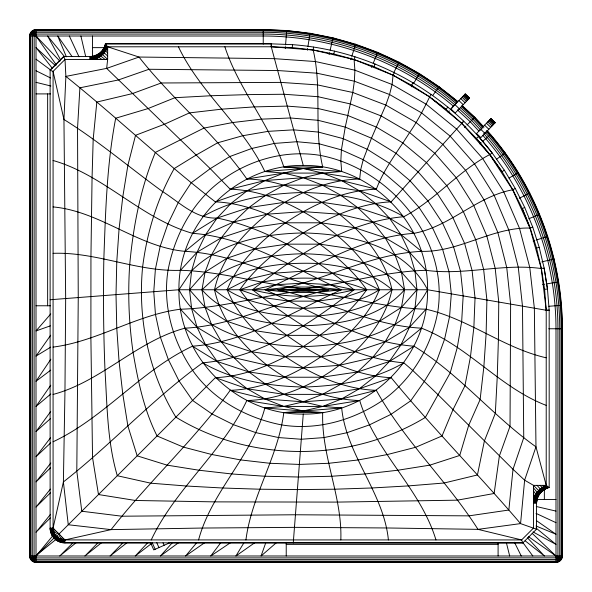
<?xml version="1.0" encoding="UTF-8"?>
<svg xmlns="http://www.w3.org/2000/svg" width="592" height="592" viewBox="0 0 592 592"><rect width="100%" height="100%" fill="white"/><g stroke="black" fill="none" stroke-linecap="round" stroke-linejoin="round"><path stroke-width="0.89" d="M89.769 56.506L90.495 56.432L90.546 59.452L89.769 59.466L89.769 56.447L63.788 56.506L50.12 70.182L53.08 71.403L63.951 119.495L65.668 298.753L64.965 390.994L63.396 481.932L68.265 524.749L111.081 529.625L202.02 528.049L294.261 527.354L386.842 527.968L477.981 529.359L520.56 523.609L536.507 529.226L522.84 542.894L64.143 542.812M105.043 45.184L104.555 46.613L106.382 49.647L107.071 48.248L105.043 45.244L105.406 43.838L271.291 43.838L271.262 46.775L303.259 165.434C370.022 164.421 428.601 222.992 427.579 289.754C428.601 356.525 370.022 415.096 303.259 414.074C236.497 415.096 177.918 356.525 178.939 289.754C177.918 222.992 236.497 164.421 303.259 165.434M538.283 496.288L537.44 498.346L534.458 497.931L534.243 498.671L534.051 499.419L537.025 499.663L536.507 503.296L533.547 503.244L533.584 502.475L536.552 502.578L537.218 498.967M536.552 502.578L536.507 529.226M285.292 48.507L285.433 46.724M285.573 44.94L286.706 30.525L263.233 29.6L36.008 29.6C32.575 29.607 29.607 32.575 29.6 36.008L29.6 555.992C29.607 559.425 32.575 562.393 36.008 562.4L555.992 562.4C559.425 562.393 562.393 559.425 562.4 555.992L562.4 328.767C562.333 256.447 535.353 184.408 487.046 130.492M303.259 414.074L293.262 542.894M178.458 46.798C200.259 92.937 243.038 125.386 264.839 171.525L322.707 166.966C313.612 128.545 322.277 88.43 313.175 50.009L271.291 46.798L271.291 43.778L105.406 43.778L107.648 46.798L139.016 57.047L274.488 58.667L315.44 61.546L354.911 70.189L392.096 84.501L426.218 104.236L456.58 129.026L482.569 158.375L503.674 191.697L519.495 228.283L529.759 267.384L534.354 308.195L535.975 446.834L524.63 480.186L520.56 523.609C478.366 474.14 432.493 427.875 391.164 377.666C359.529 376.297 329.988 362.667 303.259 346.586C279.387 331.12 256.321 313.22 239.812 289.754C256.321 266.296 279.387 248.396 303.259 232.93C329.988 216.85 359.529 203.219 391.164 201.85L463.743 121.175L461.708 123.388L476.382 138.432L489.858 154.579L492.07 152.884C444.77 90.702 370.422 50.431 292.522 44.652L292.27 47.575L313.183 50.009L354.09 59.555L373.9 66.644L393.058 75.199L429.237 96.644L461.708 123.321L489.702 154.586L512.635 189.788L529.944 228.061L541.229 268.531L546.216 310.178M533.547 503.244L533.888 500.173L536.855 500.432M63.374 542.82L63.684 539.874L62.456 539.682L61.842 542.575L64.143 542.879L64.299 539.919L521.611 539.934L533.547 528.005L533.547 485.373L524.63 480.186L513.012 469.308L438.013 394.672L412.75 370.474L403.833 362.829C346.638 357.76 296.577 324.298 252.488 289.754C296.577 255.219 346.638 221.756 403.833 216.687C435.29 200.133 458.245 171.14 489.702 154.586M435.964 539.934C420.468 488.563 375.187 451.903 359.699 400.525C325.948 399.622 293.943 385.288 267.207 365.331C242.927 346.024 221.208 320.79 214.526 289.754C221.208 258.726 242.927 233.492 267.207 214.186C293.943 194.228 325.948 179.894 359.699 178.991L360.676 169.704L363.222 159.692L371.473 138.21L385.814 105.073L389.543 94.513L392.096 84.501L393.073 75.214L394.398 72.572M307.352 50.224L307.633 48.455M307.914 46.687L310.038 33.285L286.706 30.525M245.924 539.934C251.585 495.541 278.144 456.943 283.812 412.55L341.673 407.992C346.342 455.396 383.727 492.537 388.396 539.934M313.634 47.086L313.153 49.98L333.829 53.998M292.3 47.604L271.262 46.775L107.648 46.798L107.374 47.53L105.235 44.548L105.406 43.838M329.071 54.538L329.492 52.799M330.114 50.187L333.074 37.866L310.038 33.285M334.495 51.119L333.799 53.976L354.105 59.555L393.073 75.214L411.544 85.218L429.207 96.622L445.954 109.335L461.671 123.291M198.579 539.934C211.396 491.671 252.022 456.262 264.839 407.992L283.797 406.43L322.714 406.43L341.673 407.992M34.025 562.089L36.008 555.992L53.08 535.405M350.664 59.703L351.211 58.001M351.766 56.299L355.681 44.245L333.074 37.866M354.993 56.736L354.075 59.533L354.911 70.189L354.364 81.2L352.78 92.485L345.262 127.11L341.399 149.88L340.851 160.891L341.673 171.525L322.714 173.086L283.797 173.086L264.839 171.525M265.845 542.524L261.065 555.992L276.708 542.413M104.814 45.873L104.259 47.279L105.99 50.32L105.132 51.622L103.593 48.566L103.94 47.863M60.184 535.198L56.218 540.074L55.604 539.601L57.468 537.299L60.673 539.149L59.614 541.917L55.604 539.534M522.84 542.894L521.611 539.934L477.981 529.359C447.123 480.852 404.247 440.707 376.334 390.335C343.382 389.173 312.45 374.928 285.514 356.732C261.486 339.216 238.517 317.845 227.15 289.754C238.517 261.671 261.486 240.3 285.514 222.784C312.45 204.588 343.382 190.343 376.334 189.181C384.023 168.535 398.068 151.093 409.59 132.549C418.056 120.546 424.597 107.293 430.932 94.217M371.502 67.392L372.183 65.734M373.212 63.255L377.718 52.37L355.681 44.245M374.995 63.899L373.9 66.644M60.103 538.912L58.897 541.621L61.087 542.39L61.857 539.534L60.673 539.149M151.234 539.934C175.328 488.518 222.718 451.948 246.82 400.525C280.564 399.622 312.569 385.288 339.312 365.331C363.592 346.024 385.303 320.79 391.993 289.754C385.303 258.726 363.592 233.492 339.312 214.186C312.569 194.228 280.564 179.894 246.82 178.991C215.725 134.317 172.516 99.811 139.016 57.047L106.664 68.383L65.875 76.398L63.951 119.495C98.583 141.007 129.604 167.677 162.571 191.556C179.539 202.286 195.582 219.121 217.146 218.041C268.361 228.571 313.701 257.52 354.031 289.754C309.942 324.298 259.873 357.76 202.679 362.829C153.076 398.631 111.496 444.222 63.396 481.932L53.08 528.094L53.339 530.558L50.446 531.172L50.623 531.927L53.48 531.165L53.865 532.341L51.104 533.399L52.103 535.494L54.664 534.014L54.101 532.911L51.4 534.117M538.616 495.645L537.973 497.006L534.983 496.473L533.547 494.083M104.259 47.212L103.94 47.93L105.576 50.979L107.648 52.91M393.71 72.705L399.052 62.204L377.718 52.37M541.687 491.649L540.696 492.759L537.662 491.789L535.619 495.06L538.616 495.711L539.371 494.416M58.467 538.024L56.862 540.511L57.52 540.918L59 538.35M411.544 85.218L413.075 82.695M243.904 542.834L235.897 555.992L255.27 542.376M103.593 48.5L103.215 49.18L104.666 52.244L100.085 56.425L99.264 53.398L100.921 51.926M411.521 86.78L412.461 85.255M413.394 83.731L419.55 73.682L399.052 62.204M63.736 538.75L62.604 542.716L61.842 542.509M50.838 359.211L36.008 381.263L50.757 370.126M103.652 53.428L102.372 50.364L103.215 49.121M50.757 385.222L36.008 406.43L50.801 394.006M101.913 50.868L101.432 51.467L102.549 54.523L107.648 59.466L106.664 68.383L210.227 168.646L230.184 189.181C263.137 190.343 294.069 204.588 321.005 222.784C345.025 240.3 368.002 261.671 379.361 289.754C368.002 317.845 345.025 339.216 321.005 356.732C294.069 374.928 263.137 389.173 230.184 390.335C194.383 439.937 148.792 481.518 111.081 529.625L64.92 539.934L59.54 538.646L56.122 536.019L53.924 538.002L55.019 539.097L56.995 536.9L54.989 534.546L52.503 536.16L53.421 537.41L55.715 535.545L53.657 531.757L53.08 528.094L53.08 71.403L65.016 59.466L107.648 59.466L107.648 46.798C105.998 51.46 102.49 55.404 98.05 57.572C96.466 54.079 98.472 52.303 98.746 57.217L101.987 59.466M50.668 335.235L36.008 356.103L50.712 347.149M540.23 493.247L539.371 494.475L536.359 493.706M62.552 537.566L61.257 539.356L60.347 542.176L61.842 542.575M32.242 561.179L36.008 555.992L54.235 537.765M432.685 95.541L439.079 86.735L419.55 73.682M50.705 411.529L36.008 431.59L50.313 418.729M220.764 542.723L210.737 555.992L230.51 542.694M50.498 437.784L36.008 456.758L50.749 442.846M50.808 463.033L36.008 481.918L50.512 467.843M50.379 489.103L36.008 507.085L50.453 492.803M61.368 536.382L58.201 541.288L57.52 540.918M50.572 514.3L36.008 532.245L50.342 517.896M102.372 50.305L101.913 50.927L103.112 53.983M540.696 492.699L540.23 493.314L537.203 492.411L533.547 487.978M447.855 107.071L445.983 109.365L432.153 98.857M196.81 542.605L185.57 555.992L204.506 542.827M448.137 112.273L449.298 110.919M450.46 109.557L457.527 101.276L439.079 86.735M50.771 313.93L36.008 330.935L50.313 325.859M172.657 542.368L160.41 555.992L178.984 542.383M53.08 253.332C96.378 251.704 137.166 271.935 180.471 270.307L197.077 252.214L221.386 237.71L251.445 227.787L285.514 222.784L321.005 222.784L355.067 227.787L385.133 237.71L409.442 252.214L426.048 270.307C464.446 275.665 502.83 263.174 541.229 268.531M546.216 357.805C503.681 348.096 468.583 318.918 426.048 309.209L409.442 327.302L385.133 341.806L355.067 351.729L321.005 356.732L285.514 356.732L251.445 351.729L221.386 341.806L197.077 327.302L180.471 309.209C136.071 314.87 97.473 341.429 53.08 347.097M147.889 542.59L135.242 555.992L151.3 543.73M122.884 542.805L110.082 555.992L127.509 542.331M101.432 51.408L100.921 51.985L101.965 55.034M97.902 542.857L84.915 555.992L101.461 542.775M542.22 491.16L541.184 492.226L538.143 491.182L539.179 490.035L542.22 491.219L543.937 489.828M63.788 56.447L50.12 70.115L50.12 528.094L50.845 532.674L53.657 531.757L55.448 530.462M464.55 127.45L465.815 126.185M467.081 124.919L474.777 117.223L462.174 105.568M63.788 56.506L65.016 59.466L65.875 76.398C116.617 117.12 163.784 162.171 215.347 201.85C246.982 203.219 276.531 216.85 303.259 232.93C327.124 248.396 350.198 266.296 366.707 289.754C350.198 313.22 327.124 331.12 303.259 346.586C276.531 362.667 246.982 376.297 215.347 377.666L54.457 538.565L53.421 537.351M73.452 542.309L59.755 555.992L76.264 542.598M57.816 532.83L52.947 536.796M479.727 143.863L481.081 142.702M482.443 141.54L490.724 134.473M547.119 488.134L545.802 488.792L542.775 487.12L539.726 489.495L542.775 490.753M30.821 559.758L55.885 539.512M53.08 206.919C100.211 211.189 137.892 247.071 185.022 251.341L205.683 234.476L233.929 221.874L267.207 214.186L303.259 211.61L339.312 214.186L372.583 221.874L400.836 234.476L421.497 251.341C459.266 252.347 492.167 227.054 529.944 228.061M546.216 405.372C499.981 387.738 467.724 345.817 421.497 328.175L400.836 345.04L372.583 357.642L339.312 365.331L303.259 367.906L267.207 365.331L233.929 357.642L205.683 345.04L185.022 328.175C136.759 340.992 101.343 381.625 53.08 394.435M56.632 531.646L51.733 534.813M496.459 159.315L505.265 152.921M545.165 489.073L543.345 490.309L540.304 488.97L537.055 485.373M54.264 529.278L50.298 530.41L50.446 531.113M515.255 188.463L504.34 170.17L502.038 171.71L489.858 154.512L502.038 171.643L512.857 189.729L515.255 188.463L524.734 207.481L522.255 208.539L512.857 189.729M53.08 160.499C104.177 174.995 141.392 218.825 192.489 233.315L217.146 218.041L248.877 207.57L284.656 202.286L321.863 202.286L357.635 207.57L389.366 218.041L414.03 233.315C450.038 226.669 476.627 196.433 512.635 189.788M539.223 247.404L532.741 227.099L530.173 228.016L522.255 208.473L530.173 227.95L536.559 248.041L539.223 247.338L544.137 268.072L541.384 268.509L544.603 289.281L547.467 289.066L544.137 268.013L547.467 289L549.176 310.178L549.176 487.519L546.216 485.373L535.975 446.834C492.958 416.213 459.133 373.922 414.03 346.202L389.366 361.475L357.635 371.946L321.863 377.23L284.656 377.23L248.877 371.946L217.146 361.475L192.489 346.202C141.074 370.296 104.495 417.686 53.08 441.78M509.039 178.14L518.318 172.45M545.802 488.733L544.544 489.503L541.502 487.993M97.428 54.568L99.264 53.332L98.672 53.813L99.419 56.839L95.889 58.46C94.483 54.812 96.696 53.48 96.622 58.194L98.931 59.466M95.453 55.47L97.428 54.501M519.295 198.29L529.796 192.948M202.679 216.687C233.181 199.008 268.465 193.369 303.259 192.481C338.054 193.369 373.337 199.008 403.833 216.687M403.833 362.829C373.337 380.508 338.054 386.147 303.259 387.035C268.465 386.147 233.181 380.508 202.679 362.829M169.312 542.982L153.765 549.901L150.457 542.464M547.792 487.882L546.453 488.481L543.434 486.713L544.795 485.988L547.792 487.941L548.481 487.653M528.745 218.788L539.63 214.282M95.882 59.466L94.394 58.904L94.076 55.929L95.453 55.411M215.347 201.85L247.212 190.735L284.079 185.141L322.44 185.141L359.307 190.735L391.164 201.85M391.164 377.666L359.307 388.781L322.44 394.376L284.079 394.376L247.212 388.781L215.347 377.666M533.148 241.062L534.85 240.507M536.552 239.96L547.755 236.319M29.911 557.975L36.008 555.992M549.176 487.453L548.481 487.719L545.498 485.669L546.216 485.373L546.216 310.245L544.603 289.281M94.764 55.715L95.149 58.697L93.64 59.074L93.373 56.107L94.076 55.929M230.184 189.181L264.935 180.56L283.797 173.086L303.259 168.513L341.673 171.525M376.334 390.335L341.577 398.956L322.714 406.43L303.259 411.003L264.839 407.992M541.813 261.886L554.134 258.926M92.655 56.247L91.22 56.447L91.323 59.407L92.87 59.215L92.655 56.247L93.373 56.107M246.82 178.991L283.797 173.086L303.259 177.689L322.44 185.141L340.748 195.205L357.635 207.57L372.583 221.874L385.133 237.71L394.864 254.627L401.435 272.142L404.558 289.754L401.435 307.374L394.864 324.89L385.133 341.806L372.583 357.642L357.635 371.946L340.748 384.312L322.44 394.376L303.259 401.827L283.797 406.43L246.82 400.525M359.699 400.525L322.714 406.43L303.259 401.827L284.079 394.376L265.764 384.312L248.877 371.946L233.929 357.642L221.386 341.806L211.647 324.89L205.076 307.374L201.953 289.754L205.076 272.142L211.647 254.627L221.386 237.71L233.929 221.874L248.877 207.57L265.764 195.205L284.079 185.141L303.259 177.689L322.714 173.086L359.699 178.991M542.664 284.508L544.433 284.227M546.201 283.945L558.715 281.962M50.298 530.351L50.202 529.648L53.147 529.337M414.03 233.315C359.973 237.274 313.397 268.028 265.172 289.754C313.397 311.488 359.973 342.243 414.03 346.202M192.489 346.202C246.546 342.243 293.121 311.488 341.347 289.754C293.121 268.028 246.546 237.274 192.489 233.315M548.843 306.286L561.475 305.294M421.497 251.341C371.31 253.901 326.34 279.328 277.863 289.754C326.34 300.188 371.31 325.615 421.497 328.175M185.022 328.175C235.209 325.615 280.171 300.188 328.656 289.754C280.171 279.328 235.209 253.901 185.022 251.341M90.495 56.492L91.22 56.447M89.769 59.466L94.394 58.904L97.34 57.898L96.785 54.901M50.202 529.648L50.142 528.871L53.095 528.715M426.048 270.307C380.212 271.484 336.226 287.009 290.561 289.754C336.226 292.507 380.212 308.032 426.048 309.209M180.471 309.209C226.307 308.032 270.292 292.507 315.958 289.754C270.292 287.009 226.307 271.484 180.471 270.307M50.12 299.752L178.939 289.754L427.579 289.754L546.216 310.245L549.176 310.178M29.6 36.008L263.233 36.008C332.304 36.008 400.843 61.294 453.368 106.153M92.485 47.641L104.488 47.641M36.008 93.906L50.572 93.906M224.871 46.798C238.761 89.562 269.922 124.209 283.812 166.966L322.707 166.966M36.008 305.775L50.572 305.775M546.216 310.245L549.176 310.245M548.828 328.767L562.4 328.767M283.812 412.55L322.707 412.55C321.138 455.944 342.398 496.54 340.829 539.934M536.3 499.515L555.992 499.515M64.92 542.834L150.893 542.834M168.461 542.834L522.84 542.834M286.225 544.359L498.094 544.359M29.6 555.992L562.4 555.992M271.291 43.838L292.522 44.652M536.618 501.861L533.658 501.705L534.243 498.671L535.286 495.763L538.283 496.348M536.722 501.143L533.762 500.936L533.547 500.196M283.812 166.966L303.259 168.513L322.714 173.086L341.577 180.56L376.334 189.181M322.707 412.55L303.259 411.003L283.797 406.43L264.935 398.956L230.184 390.335M92.826 59.466L92.1 59.326L91.945 56.366M536.3 506.508L555.992 511.096M538.986 495.082L535.975 494.379L533.547 491.027M36.008 82.325L50.868 86.01M536.766 493.047L539.786 493.883M29.911 34.025L36.008 36.008L59.925 61.183M562.089 557.975L555.992 555.992L528.441 536.633M541.687 491.715L538.653 490.598L533.547 485.373L546.216 485.373C540.918 487.438 536.633 491.848 534.709 497.199L537.691 497.672L537.218 499.034L534.243 498.671L533.547 497.139M536.019 525.977L555.992 534.25L536.411 520.62M540.888 488.474L543.937 489.895M536.049 513.382L555.992 522.669M36.008 70.751L50.572 77.974M545.165 489.133L542.124 487.542L540.104 485.373M533.044 531.934L555.992 544.411L536.019 528.012M547.119 488.2L543.16 485.373M30.821 32.242L36.008 36.008L56.41 65.046M561.179 559.758L555.992 555.992L532.141 533.333M36.008 59.17L50.623 70.004M525.141 540.814L544.411 555.992L527.502 537.832M457.32 101.521C403.707 55.737 333.74 29.926 263.233 29.918L36.008 29.918C32.745 29.933 29.933 32.745 29.918 36.008L29.918 555.992C29.933 559.255 32.745 562.067 36.008 562.082L555.992 562.082C559.255 562.067 562.067 559.255 562.082 555.992L562.082 328.767C562.015 256.521 535.057 184.556 486.802 130.706M456.721 102.224C403.27 56.58 333.518 30.851 263.233 30.851L36.008 30.851C33.241 30.858 30.858 33.241 30.851 36.008L30.851 555.992C30.858 558.759 33.241 561.142 36.008 561.149L555.992 561.149C558.759 561.142 561.142 558.759 561.149 555.992L561.149 328.767C561.09 256.75 534.213 185.007 486.106 131.32M455.788 103.319C402.597 57.89 333.185 32.286 263.233 32.279L36.008 32.279L33.818 32.989L32.464 34.854L32.279 555.992L33.818 559.011L36.008 559.721L557.146 559.536L559.011 558.182L559.721 555.992L559.721 328.767C559.655 257.091 532.911 185.696 485.04 132.268M454.626 104.673C401.761 59.518 332.763 34.07 263.233 34.062L36.008 34.062L34.869 34.44L34.158 35.409L34.062 555.992L34.869 557.56L36.008 557.938L556.591 557.842L557.56 557.131L557.938 555.992L557.938 328.767C557.871 257.527 531.29 186.561 483.701 133.452M105.043 59.466L100.729 55.988L99.833 52.954M55.019 539.031L55.604 539.601M107.648 55.966L104.17 52.843L102.808 49.787M461.96 105.813L474.547 117.453L483.124 126.725M461.346 106.501L473.896 118.104L483.057 128.013M460.391 107.574L472.882 119.118L481.999 128.982M459.2 108.906L471.617 120.383L480.682 130.181M457.416 109.897L470.248 121.752L478.98 131.209M55.515 65.756L36.008 47.589L52.311 68.287M465.208 94.054L469.478 98.146M490.849 118.629L495.127 122.722M465.038 94.224L469.315 98.324M490.679 118.8L494.956 122.899M464.757 94.52L469.027 98.62M490.398 119.103L494.668 123.195M464.343 94.957L468.612 99.049M489.984 119.532L494.261 123.624M463.78 95.534L468.057 99.634M489.429 120.117L493.698 124.209M463.048 96.296L467.325 100.396M488.696 120.879L492.966 124.971M462.093 97.295L466.37 101.395M487.734 121.878L492.011 125.97M460.813 98.635L465.083 102.734M486.454 123.21L490.731 127.31M458.941 100.588L463.218 104.68M484.582 125.164L488.859 129.263M455.019 104.68L459.296 108.773M480.667 129.256L484.937 133.355M107.648 49.854L104.814 45.932M474.777 117.223L483.975 127.176M482.732 135.257C529.685 187.982 555.932 258.223 555.992 328.767L555.992 562.4M488.097 152.41L476.382 138.432L478.514 136.456L492.07 152.817L504.34 170.23M64.572 56.691L47.589 36.008L60.495 59.748M523.076 542.834L532.83 555.992M559.758 561.179L555.992 555.992L557.975 562.089M32.242 30.821L36.008 36.008L34.025 29.911M71.906 56.344L57.75 36.008L66.363 56.81M52.503 536.16L51.733 534.754M514.426 542.235L521.249 555.992M69.331 36.008L79.002 56.788M163.022 542.812L164.125 545.291M156.739 542.635L158.945 547.593M152.211 542.672L155.156 549.287M532.741 227.165L524.734 207.481M50.845 532.608L51.104 533.399M100.388 52.481L101.358 55.522M506.419 542.879L509.675 555.992M541.384 268.509L536.559 248.041M80.904 36.008L85.699 56.595M544.359 488.437L544.359 499.515M498.094 542.339L498.094 555.992M286.225 542.339L286.225 555.992M263.233 29.6L263.233 44.067M92.485 36.008L92.485 56.595M64.92 542.894L64.92 539.934L53.08 528.094L50.12 528.094L50.142 528.871M47.641 93.906L47.641 305.775M36.008 29.6L36.008 562.4M510.622 304.096L510.03 426.247L499.367 455.995L494.128 493.484L457.409 500.166L337.455 502.097L214.741 501.875L135.435 500.477L98.479 494.542L92.537 457.579L90.894 337.803L90.946 256.462L92.063 177.726L93.188 139.209L96.829 102.068L132.238 93.647L161.224 82.984L280.882 82.392L317.564 84.908L352.78 92.485L385.814 105.073L416.021 122.47L442.801 144.381L465.638 170.392L484.101 199.992L497.872 232.589L506.737 267.525L510.622 304.096M78.248 297.754L76.805 471.114L81.777 511.236L121.9 516.209L295.26 514.766L468.99 515.854L508.839 510.03L513.012 469.308L523.742 437.688L522.484 306.145L518.259 267.125L508.78 229.911L494.113 195.234L474.473 163.784L450.179 136.175L421.689 112.939L389.543 94.513L354.364 81.2L316.831 73.186L277.685 70.529L148.992 69.271L118.252 80.001L79.898 87.816L77.545 128.138L78.248 297.754M103.837 259C103.112 296.022 103.496 333.059 104.984 370.059C107.174 405.483 107.196 441.38 117.297 475.724L150.782 483.19L186.561 486.025L222.962 488.03L259.895 489.214L297.265 489.591L334.754 489.199L371.791 487.978L408.265 485.914L444.096 483.013L477.433 474.962L484.367 441.07L495.326 413.29L497.258 376.69L498.397 339.579L498.76 302.046L495.193 268.361L486.824 235.971L473.792 205.565L456.328 177.815L434.772 153.298L409.59 132.549L381.292 115.995L350.501 103.97L317.867 96.688L284.079 94.254L247.278 94.624L210.87 95.756L174.951 97.695L147.837 108.647L115.699 118.215C106.775 164.583 105.568 211.943 103.837 259M486.898 300.003L486.128 333.511L483.856 366.774L480.119 399.57L468.694 425.33L459.74 455.448L429.925 465.134L397.831 470.233L365.035 473.963L331.772 476.242L298.264 477.004L264.868 476.242L231.709 473.963L199.023 470.233L167.04 465.134L137.174 455.84L127.879 425.981L122.781 393.991L119.051 361.305L116.772 328.153L116.01 294.757L116.772 261.819L119.051 229.126L122.781 196.907L127.879 165.383L135.538 135.309L164.236 124.327L189.425 112.894L221.652 109.165L254.338 106.886L287.275 106.116L317.941 108.491L347.881 115.536L376.386 127.102L402.775 142.901L426.418 162.571L446.768 185.636L463.329 211.551L475.716 239.701L483.634 269.419L486.898 300.003M129.715 264.639C127.687 293.987 128.915 323.454 133.119 352.558C138.003 381.144 143.937 409.856 157.058 435.964L183.291 447.078L211.492 454.441L240.456 459.903L269.841 463.277L299.263 464.424L328.782 463.292L358.286 459.954L387.397 454.552L415.754 447.256L442.046 435.941L453.013 409.597L464.92 385.843L470.448 356.858L473.866 327.435L475.036 297.954L472.083 270.477L464.609 243.438L452.873 217.538L437.207 193.458L418.063 171.843L395.959 153.261L371.473 138.21L345.262 127.11L318.022 120.294L290.472 117.986L261.405 119.147L232.434 122.566L203.907 128.094L155.37 152.396C140.541 188.049 133.207 226.314 129.715 264.639M142.598 267.177C137.588 318.925 148.673 372.664 175.876 417.145C250.557 462.944 350.538 462.811 425.352 417.412L450.209 372.886L457.276 347.489L461.664 321.671L463.166 295.904L460.539 271.321L453.568 246.82L442.557 223.11L427.898 200.88L410.034 180.76L389.521 163.34L366.951 149.132L342.99 138.587L318.318 132.068L293.669 129.848L268.176 131.35L242.676 135.738L217.634 142.805L196.233 155L174.24 168.542C157.087 198.853 146.912 232.7 142.598 267.177M155.393 269.16L153.765 291.76L155.452 314.419L160.373 337.181L168.313 359.499L178.954 380.841L192.57 400.444L212.173 414.06L233.514 424.708L255.833 432.641L278.595 437.569L301.261 439.249L323.979 437.592L346.86 432.745L369.334 424.923L390.868 414.415L410.641 400.873L424.368 381.359L436.496 361.453L444.57 339.223L449.587 316.513L451.304 293.854L449.01 271.721L442.661 249.498L432.552 227.876L419.062 207.489L402.656 188.966L383.853 172.864L363.222 159.692L341.399 149.88L319.051 143.789L296.866 141.71L274.362 143.427L251.852 148.444L229.866 156.517L210.227 168.646L191.172 182.795L178.214 202.627L167.854 224.035L160.158 246.398L155.393 269.16M168.032 270.292C162.445 305.213 172.657 341.081 192.37 370.022C212.95 399.726 246.775 418.181 281.799 424.945C316.779 430.584 352.714 420.401 381.877 400.917C411.388 380.404 431.117 347.386 437.695 312.258C449.454 239.545 390.565 168.875 320.442 155.43C285.884 149.628 249.824 159.581 221.808 180.264C192.555 201.361 174.625 235.313 168.032 270.292M191.623 270.803L189.529 289.754L191.623 308.713L197.077 327.302L205.683 345.04L217.146 361.475L231.124 376.179L247.212 388.781L264.935 398.956L303.259 401.827L341.577 398.956L359.307 388.781L375.387 376.179L389.366 361.475L400.836 345.04L409.442 327.302L414.896 308.713L416.983 289.754L414.896 270.803L409.442 252.214L400.836 234.476L389.366 218.041L375.387 203.337L359.307 190.735L341.577 180.56L303.259 177.689L264.935 180.56L247.212 190.735L231.124 203.337L217.146 218.041L205.683 234.476L197.077 252.214L191.623 270.803L178.939 289.754C202.146 334.51 257.172 345.521 303.259 346.586C349.339 345.521 404.373 334.51 427.579 289.754C404.373 245.007 349.339 233.995 303.259 232.93C263.521 233.825 220.875 241.743 191.623 270.803M205.076 272.142L189.529 289.754L205.076 307.374L226.951 321.264L254.708 330.654L286.587 335.361L319.932 335.361L351.803 330.654L379.568 321.264L401.435 307.374L416.983 289.754L401.435 272.142L379.568 258.253L351.803 248.862L319.932 244.156L286.587 244.156L254.708 248.862L226.951 258.253L205.076 272.142M465.26 93.995L450.926 108.95L455.196 113.05L469.537 98.087L465.26 93.995M490.901 118.57L476.567 133.533L480.845 137.625L495.178 122.67L490.901 118.57M219.055 274.14L201.953 289.754C226.973 318.526 267.103 324.808 303.259 325.8C339.416 324.808 379.539 318.526 404.558 289.754C379.539 260.991 339.416 254.708 303.259 253.716C274.111 254.434 244.429 258.919 219.055 274.14M233.315 276.597L214.526 289.754C242.994 314.47 282.732 317.105 318.74 315.958C344.847 313.412 371.843 307.692 391.993 289.754C371.843 271.824 344.847 266.104 318.74 263.558C289.725 262.271 260.169 264.802 233.315 276.597M247.685 279.313L227.15 289.754C249.772 304.303 276.945 307.588 303.259 308.343C329.574 307.588 356.747 304.303 379.361 289.754L358.833 279.313L332.623 273.186L303.259 271.173L273.896 273.186L247.685 279.313M262.012 282.088L239.812 289.754L262.012 297.421L288.948 301.136L317.571 301.136L344.507 297.421L366.707 289.754C333.77 275.798 296.733 275.961 262.012 282.088M276.146 284.73L252.488 289.754C285.596 298.457 320.923 298.457 354.031 289.754L330.373 284.73L303.259 283.109L276.146 284.73M289.939 287.024L265.172 289.754L289.939 292.492L316.572 292.492L341.347 289.754L316.572 287.024L289.939 287.024M303.259 288.763L277.863 289.754L303.259 290.746L328.656 289.754L303.259 288.763"/></g></svg>
